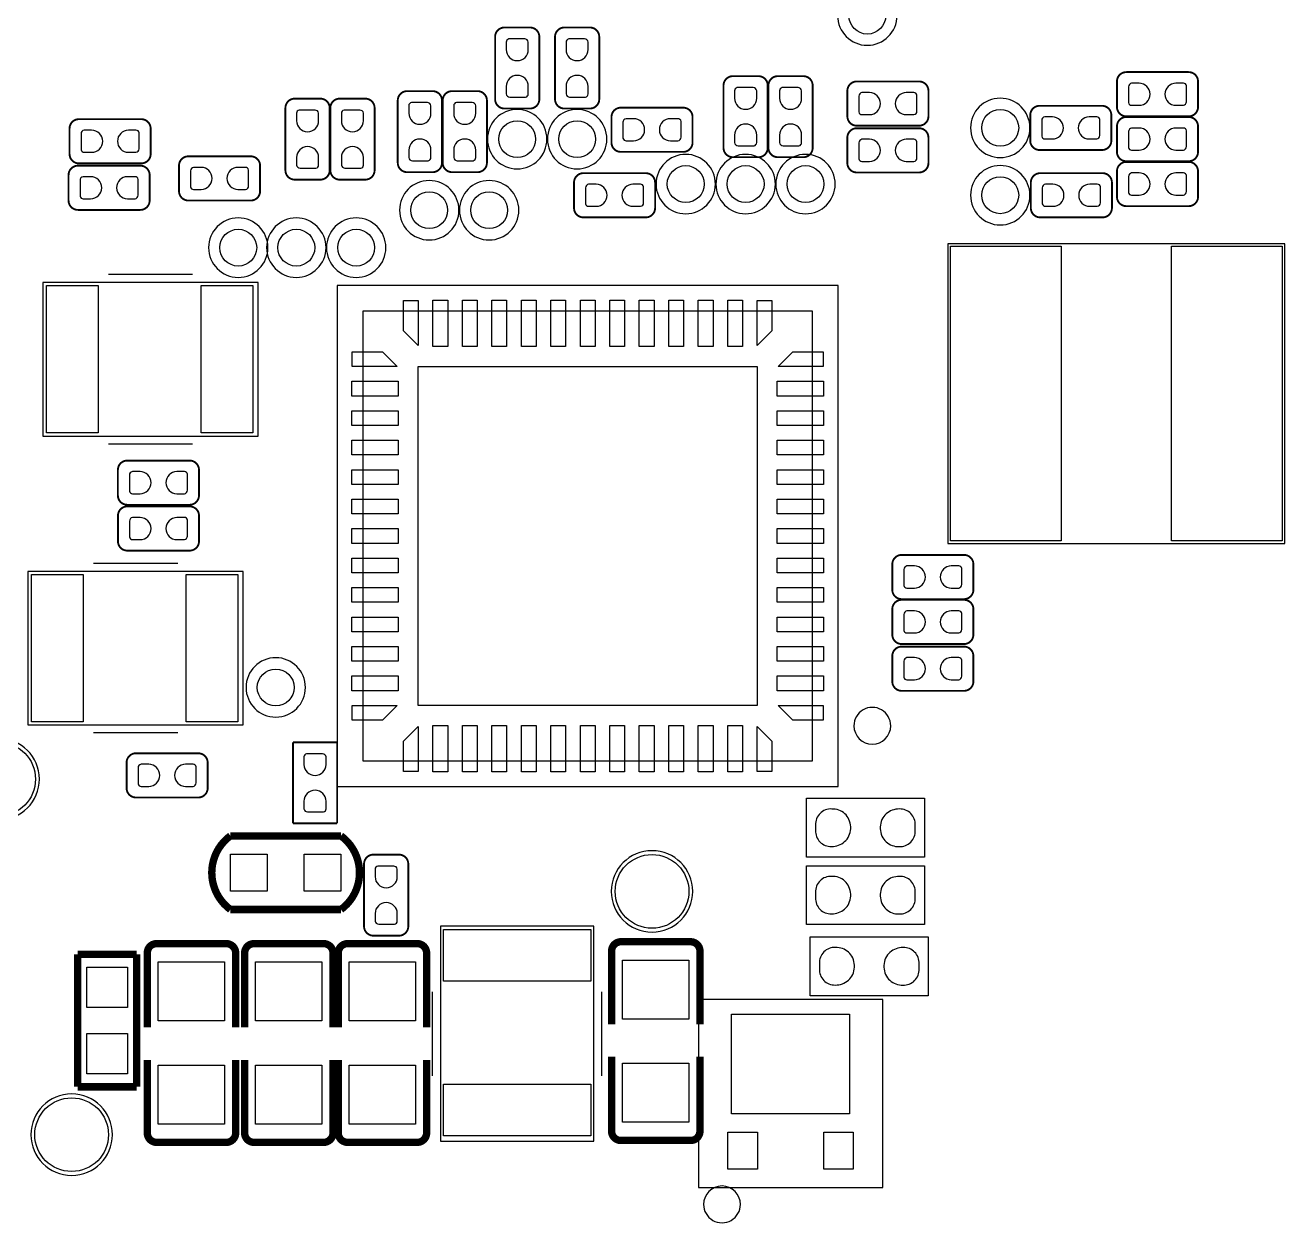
# Model space of a CAD drawing. Extents: x -19 to 125, y -16 to 75.
# Drawn here: x 13.29 to 30.38, y 4.54 to 20.8 of the extents above; entities that cross this region are included whole.
import ezdxf

# ---------------------------------------------------------------- set-up
doc = ezdxf.new("R2010")
doc.units = 0
for name, color, linetype in [('PG_ASSEMBLY_TOP', 111, 'CONTINUOUS'), ('PG_SILKSCREEN_TOP', 141, 'CONTINUOUS'), ('PIN_TOP', 80, 'CONTINUOUS')]:
    doc.layers.add(name, color=color, linetype=linetype)

msp = doc.modelspace()

# ---------------------------------------------------------------- linework, layer by layer
at = {"layer": 'PG_ASSEMBLY_TOP'}
for points in [[(25.117323, 20.9296, 1), (24.311077, 20.9296, 1), (25.117323, 20.9296)], [(20.367523, 19.2532, 1), (19.561277, 19.2532, 1), (20.367523, 19.2532)], [(21.180323, 19.2532, 1), (20.374077, 19.2532, 1), (21.180323, 19.2532)], [(26.920723, 19.4056, 1), (26.114477, 19.4056, 1), (26.920723, 19.4056)], [(22.653523, 18.6436, 1), (21.847277, 18.6436, 1), (22.653523, 18.6436)], [(23.466323, 18.6436, 1), (22.660077, 18.6436, 1), (23.466323, 18.6436)], [(24.279123, 18.6436, 1), (23.472877, 18.6436, 1), (24.279123, 18.6436)], [(26.920723, 18.4912, 1), (26.114477, 18.4912, 1), (26.920723, 18.4912)], [(19.173723, 18.288, 1), (18.367477, 18.288, 1), (19.173723, 18.288)], [(19.986523, 18.288, 1), (19.180277, 18.288, 1), (19.986523, 18.288)], [(16.582923, 17.78, 1), (15.776677, 17.78, 1), (16.582923, 17.78)], [(17.370323, 17.78, 1), (16.564077, 17.78, 1), (17.370323, 17.78)], [(18.183123, 17.78, 1), (17.376877, 17.78, 1), (18.183123, 17.78)], [(17.090923, 11.811, 1), (16.284677, 11.811, 1), (17.090923, 11.811)], [(13.480872, 10.5664, 1), (12.376328, 10.5664, 1), (13.480872, 10.5664)], [(22.345472, 9.0424, 1), (21.240928, 9.0424, 1), (22.345472, 9.0424)], [(14.471472, 5.7404, 1), (13.366928, 5.7404, 1), (14.471472, 5.7404)]]:
    msp.add_lwpolyline(points, format="xyb", dxfattribs=at)
for points, const_width in [([(19.664299, 20.641462, -0.414135), (19.791299, 20.768462)], 0.0254), ([(20.137501, 20.768462, -0.414214), (20.264501, 20.641462)], 0.0254), ([(20.477099, 20.641462, -0.414135), (20.604099, 20.768462)], 0.0254), ([(20.950301, 20.768462, -0.414214), (21.077301, 20.641462)], 0.0254), ([(28.101011, 20.036003, -0.414214), (28.228011, 20.163003)], 0.0254), ([(29.07411, 20.163003, -0.414253), (29.20111, 20.036003)], 0.0254), ([(22.763099, 19.981062, -0.414135), (22.890099, 20.108062)], 0.0254), ([(23.236301, 20.108062, -0.414214), (23.363301, 19.981062)], 0.0254), ([(23.372699, 19.981062, -0.414135), (23.499699, 20.108062)], 0.0254), ([(23.845901, 20.108062, -0.414214), (23.972901, 19.981062)], 0.0254), ([(24.443563, 19.908901, -0.414175), (24.570563, 20.035901)], 0.0254), ([(25.416662, 20.035901, -0.414135), (25.543662, 19.908901)], 0.0254), ([(18.343499, 19.777862, -0.414135), (18.470499, 19.904862)], 0.0254), ([(18.816701, 19.904862, -0.414214), (18.943701, 19.777862)], 0.0254), ([(18.953099, 19.777862, -0.414135), (19.080099, 19.904862)], 0.0254), ([(19.426301, 19.904862, -0.414214), (19.553301, 19.777862)], 0.0254), ([(16.819499, 19.676262, -0.414135), (16.946499, 19.803262)], 0.0254), ([(17.292701, 19.803262, -0.414214), (17.419701, 19.676262)], 0.0254), ([(17.429099, 19.676262, -0.414135), (17.556099, 19.803262)], 0.0254), ([(17.902301, 19.803262, -0.414214), (18.029301, 19.676262)], 0.0254), ([(19.791299, 19.668363, -0.414175), (19.664299, 19.795363)], 0.0254), ([(20.264501, 19.795363, -0.414253), (20.137501, 19.668363)], 0.0254), ([(20.604099, 19.668363, -0.414175), (20.477099, 19.795363)], 0.0254), ([(21.077301, 19.795363, -0.414253), (20.950301, 19.668363)], 0.0254), ([(21.243138, 19.553301, -0.414214), (21.370138, 19.680301)], 0.0254), ([(22.216237, 19.680301, -0.414253), (22.343237, 19.553301)], 0.0254), ([(26.924787, 19.578599, -0.414175), (27.051787, 19.705599)], 0.0254), ([(27.897887, 19.705599, -0.414135), (28.024887, 19.578599)], 0.0254), ([(28.228011, 19.562801, -0.414135), (28.101011, 19.689801)], 0.0254), ([(29.20111, 19.689801, -0.414175), (29.07411, 19.562801)], 0.0254), ([(13.890701, 19.397091, -0.414175), (14.017701, 19.524091)], 0.0254), ([(14.863801, 19.524091, -0.414135), (14.990801, 19.397091)], 0.0254), ([(24.570563, 19.435699, -0.414253), (24.443563, 19.562699)], 0.0254), ([(25.543662, 19.562699, -0.414214), (25.416662, 19.435699)], 0.0254), ([(28.101011, 19.426403, -0.414214), (28.228011, 19.553403)], 0.0254), ([(29.07411, 19.553403, -0.414253), (29.20111, 19.426403)], 0.0254), ([(24.443538, 19.273901, -0.414175), (24.570538, 19.400901)], 0.0254), ([(25.416637, 19.400901, -0.414135), (25.543637, 19.273901)], 0.0254), ([(21.370138, 19.080099, -0.414135), (21.243138, 19.207099)], 0.0254), ([(22.343237, 19.207099, -0.414175), (22.216237, 19.080099)], 0.0254), ([(22.890099, 19.007963, -0.414175), (22.763099, 19.134963)], 0.0254), ([(23.363301, 19.134963, -0.414253), (23.236301, 19.007963)], 0.0254), ([(23.499699, 19.007963, -0.414175), (23.372699, 19.134963)], 0.0254), ([(23.972901, 19.134963, -0.414253), (23.845901, 19.007963)], 0.0254), ([(27.051787, 19.105397, -0.414253), (26.924787, 19.232397)], 0.0254), ([(28.024887, 19.232397, -0.414214), (27.897887, 19.105397)], 0.0254), ([(14.017701, 18.923889, -0.414253), (13.890701, 19.050889)], 0.0254), ([(14.990801, 19.050889, -0.414214), (14.863801, 18.923889)], 0.0254), ([(15.375738, 18.892901, -0.414214), (15.502738, 19.019901)], 0.0254), ([(16.348837, 19.019901, -0.414253), (16.475837, 18.892901)], 0.0254), ([(28.228011, 18.953201, -0.414135), (28.101011, 19.080201)], 0.0254), ([(29.20111, 19.080201, -0.414175), (29.07411, 18.953201)], 0.0254), ([(13.87729, 18.765799, -0.414175), (14.00429, 18.892799)], 0.0254), ([(14.850389, 18.892799, -0.414135), (14.977389, 18.765799)], 0.0254), ([(16.946499, 18.703163, -0.414175), (16.819499, 18.830163)], 0.0254), ([(17.419701, 18.830163, -0.414253), (17.292701, 18.703163)], 0.0254), ([(17.556099, 18.703163, -0.414175), (17.429099, 18.830163)], 0.0254), ([(18.029301, 18.830163, -0.414253), (17.902301, 18.703163)], 0.0254), ([(18.470499, 18.804763, -0.414175), (18.343499, 18.931763)], 0.0254), ([(18.943701, 18.931763, -0.414253), (18.816701, 18.804763)], 0.0254), ([(19.080099, 18.804763, -0.414175), (18.953099, 18.931763)], 0.0254), ([(19.553301, 18.931763, -0.414253), (19.426301, 18.804763)], 0.0254), ([(20.735138, 18.664301, -0.414175), (20.862138, 18.791301)], 0.0254), ([(21.708237, 18.791301, -0.414135), (21.835237, 18.664301)], 0.0254), ([(24.570538, 18.800699, -0.414253), (24.443538, 18.927699)], 0.0254), ([(25.543637, 18.927699, -0.414214), (25.416637, 18.800699)], 0.0254), ([(26.932763, 18.664301, -0.414175), (27.059763, 18.791301)], 0.0254), ([(27.905862, 18.791301, -0.414135), (28.032862, 18.664301)], 0.0254), ([(28.101011, 18.816803, -0.414214), (28.228011, 18.943803)], 0.0254), ([(29.07411, 18.943803, -0.414253), (29.20111, 18.816803)], 0.0254), ([(15.502738, 18.419699, -0.414135), (15.375738, 18.546699)], 0.0254), ([(16.475837, 18.546699, -0.414175), (16.348837, 18.419699)], 0.0254), ([(28.228011, 18.343601, -0.414135), (28.101011, 18.470601)], 0.0254), ([(29.20111, 18.470601, -0.414175), (29.07411, 18.343601)], 0.0254), ([(14.00429, 18.292597, -0.414253), (13.87729, 18.419597)], 0.0254), ([(14.977389, 18.419597, -0.414214), (14.850389, 18.292597)], 0.0254), ([(20.862138, 18.191099, -0.414253), (20.735138, 18.318099)], 0.0254), ([(21.835237, 18.318099, -0.414214), (21.708237, 18.191099)], 0.0254), ([(27.059763, 18.191099, -0.414253), (26.932763, 18.318099)], 0.0254), ([(28.032862, 18.318099, -0.414214), (27.905862, 18.191099)], 0.0254), ([(14.546504, 14.763267, -0.414214), (14.673504, 14.890267)], 0.0254), ([(15.519603, 14.890267, -0.414253), (15.646603, 14.763267)], 0.0254), ([(14.673504, 14.290065, -0.414135), (14.546504, 14.417065)], 0.0254), ([(15.646603, 14.417065, -0.414175), (15.519603, 14.290065)], 0.0254), ([(14.547215, 14.141069, -0.414214), (14.674215, 14.268069)], 0.0254), ([(15.520314, 14.268069, -0.414253), (15.647314, 14.141069)], 0.0254), ([(14.674215, 13.667867, -0.414135), (14.547215, 13.794867)], 0.0254), ([(15.647314, 13.794867, -0.414175), (15.520314, 13.667867)], 0.0254), ([(25.053138, 13.482701, -0.414175), (25.180138, 13.609701)], 0.0254), ([(26.026237, 13.609701, -0.414135), (26.153237, 13.482701)], 0.0254), ([(25.180138, 13.009499, -0.414253), (25.053138, 13.136499)], 0.0254), ([(25.053138, 12.873101, -0.414175), (25.180138, 13.000101)], 0.0254), ([(26.153237, 13.136499, -0.414214), (26.026237, 13.009499)], 0.0254), ([(26.026237, 13.000101, -0.414135), (26.153237, 12.873101)], 0.0254), ([(25.180138, 12.399899, -0.414253), (25.053138, 12.526899)], 0.0254), ([(26.153237, 12.526899, -0.414214), (26.026237, 12.399899)], 0.0254), ([(25.053138, 12.238101, -0.414175), (25.180138, 12.365101)], 0.0254), ([(26.026237, 12.365101, -0.414135), (26.153237, 12.238101)], 0.0254), ([(25.180138, 11.764899, -0.414253), (25.053138, 11.891899)], 0.0254), ([(26.153237, 11.891899, -0.414214), (26.026237, 11.764899)], 0.0254), ([(14.664538, 10.790301, -0.414214), (14.791538, 10.917301)], 0.0254), ([(15.637637, 10.917301, -0.414253), (15.764637, 10.790301)], 0.0254), ([(14.791538, 10.317099, -0.414135), (14.664538, 10.444099)], 0.0254), ([(15.764637, 10.444099, -0.414175), (15.637637, 10.317099)], 0.0254), ([(16.072815, 8.796503, -0.504948), (16.072815, 9.796297)], 0.100101), ([(17.57299, 8.796503, 0.503893), (17.57299, 9.796297)], 0.100101), ([(17.886299, 9.414637, -0.414253), (18.013299, 9.541637)], 0.0254), ([(18.359501, 9.541637, -0.414175), (18.486501, 9.414637)], 0.0254), ([(18.013299, 8.441538, -0.414214), (17.886299, 8.568538)], 0.0254), ([(18.486501, 8.568538, -0.414135), (18.359501, 8.441538)], 0.0254), ([(14.945411, 8.206689, -0.4144), (15.072411, 8.333689)], 0.1), ([(16.017189, 8.333689, -0.414402), (16.144189, 8.206689)], 0.1), ([(16.266211, 8.206689, -0.414424), (16.393211, 8.333689)], 0.1), ([(17.337989, 8.333689, -0.414426), (17.464989, 8.206689)], 0.1), ([(17.536211, 8.206689, -0.41441), (17.663211, 8.333689)], 0.1), ([(18.607989, 8.333689, -0.414411), (18.734989, 8.206689)], 0.1), ([(21.244585, 8.232089, -0.414401), (21.371585, 8.359089)], 0.1), ([(22.316389, 8.359089, -0.414387), (22.443389, 8.232089)], 0.1), ([(15.072411, 5.636285, -0.414422), (14.945411, 5.763285)], 0.1), ([(16.144189, 5.763285, -0.414423), (16.017189, 5.636285)], 0.1), ([(16.393211, 5.636285, -0.414398), (16.266211, 5.763285)], 0.1), ([(17.464989, 5.763285, -0.414399), (17.337989, 5.636285)], 0.1), ([(17.663211, 5.636285, -0.414413), (17.536211, 5.763285)], 0.1), ([(18.734989, 5.763285, -0.414414), (18.607989, 5.636285)], 0.1), ([(21.371585, 5.661685, -0.414397), (21.244585, 5.788685)], 0.1), ([(22.443389, 5.788685, -0.414384), (22.316389, 5.661685)], 0.1)]:
    msp.add_lwpolyline(points, format="xyb", dxfattribs=dict(at, const_width=const_width))
for points, const_width in [([(19.791299, 20.768462), (20.137501, 20.768462)], 0.0254), ([(20.604099, 20.768462), (20.950301, 20.768462)], 0.0254), ([(19.664299, 19.795363), (19.664299, 20.641462)], 0.0254), ([(20.264501, 20.641462), (20.264501, 19.795363)], 0.0254), ([(20.477099, 19.795363), (20.477099, 20.641462)], 0.0254), ([(21.077301, 20.641462), (21.077301, 19.795363)], 0.0254), ([(28.228011, 20.163003), (29.07411, 20.163003)], 0.0254), ([(22.890099, 20.108062), (23.236301, 20.108062)], 0.0254), ([(23.499699, 20.108062), (23.845901, 20.108062)], 0.0254), ([(24.570563, 20.035901), (25.416662, 20.035901)], 0.0254), ([(28.101011, 19.689801), (28.101011, 20.036003)], 0.0254), ([(29.20111, 20.036003), (29.20111, 19.689801)], 0.0254), ([(18.470499, 19.904862), (18.816701, 19.904862)], 0.0254), ([(19.080099, 19.904862), (19.426301, 19.904862)], 0.0254), ([(22.763099, 19.134963), (22.763099, 19.981062)], 0.0254), ([(23.363301, 19.981062), (23.363301, 19.134963)], 0.0254), ([(23.372699, 19.134963), (23.372699, 19.981062)], 0.0254), ([(23.972901, 19.981062), (23.972901, 19.134963)], 0.0254), ([(24.443563, 19.562699), (24.443563, 19.908901)], 0.0254), ([(25.543662, 19.908901), (25.543662, 19.562699)], 0.0254), ([(16.819499, 18.830163), (16.819499, 19.676262)], 0.0254), ([(16.946499, 19.803262), (17.292701, 19.803262)], 0.0254), ([(17.419701, 19.676262), (17.419701, 18.830163)], 0.0254), ([(17.429099, 18.830163), (17.429099, 19.676262)], 0.0254), ([(17.556099, 19.803262), (17.902301, 19.803262)], 0.0254), ([(18.029301, 19.676262), (18.029301, 18.830163)], 0.0254), ([(18.343499, 18.931763), (18.343499, 19.777862)], 0.0254), ([(18.943701, 19.777862), (18.943701, 18.931763)], 0.0254), ([(18.953099, 18.931763), (18.953099, 19.777862)], 0.0254), ([(19.553301, 19.777862), (19.553301, 18.931763)], 0.0254), ([(20.137501, 19.668363), (19.791299, 19.668363)], 0.0254), ([(20.950301, 19.668363), (20.604099, 19.668363)], 0.0254), ([(21.370138, 19.680301), (22.216237, 19.680301)], 0.0254), ([(27.051787, 19.705599), (27.897887, 19.705599)], 0.0254), ([(14.017701, 19.524091), (14.863801, 19.524091)], 0.0254), ([(21.243138, 19.207099), (21.243138, 19.553301)], 0.0254), ([(22.343237, 19.553301), (22.343237, 19.207099)], 0.0254), ([(26.924787, 19.232397), (26.924787, 19.578599)], 0.0254), ([(28.024887, 19.578599), (28.024887, 19.232397)], 0.0254), ([(29.07411, 19.562801), (28.228011, 19.562801)], 0.0254), ([(28.228011, 19.553403), (29.07411, 19.553403)], 0.0254), ([(13.890701, 19.050889), (13.890701, 19.397091)], 0.0254), ([(14.990801, 19.397091), (14.990801, 19.050889)], 0.0254), ([(24.570538, 19.400901), (25.416637, 19.400901)], 0.0254), ([(25.416662, 19.435699), (24.570563, 19.435699)], 0.0254), ([(28.101011, 19.080201), (28.101011, 19.426403)], 0.0254), ([(29.20111, 19.426403), (29.20111, 19.080201)], 0.0254), ([(24.443538, 18.927699), (24.443538, 19.273901)], 0.0254), ([(25.543637, 19.273901), (25.543637, 18.927699)], 0.0254), ([(15.502738, 19.019901), (16.348837, 19.019901)], 0.0254), ([(22.216237, 19.080099), (21.370138, 19.080099)], 0.0254), ([(23.236301, 19.007963), (22.890099, 19.007963)], 0.0254), ([(23.845901, 19.007963), (23.499699, 19.007963)], 0.0254), ([(27.897887, 19.105397), (27.051787, 19.105397)], 0.0254), ([(14.00429, 18.892799), (14.850389, 18.892799)], 0.0254), ([(14.863801, 18.923889), (14.017701, 18.923889)], 0.0254), ([(15.375738, 18.546699), (15.375738, 18.892901)], 0.0254), ([(16.475837, 18.892901), (16.475837, 18.546699)], 0.0254), ([(18.816701, 18.804763), (18.470499, 18.804763)], 0.0254), ([(19.426301, 18.804763), (19.080099, 18.804763)], 0.0254), ([(20.862138, 18.791301), (21.708237, 18.791301)], 0.0254), ([(25.416637, 18.800699), (24.570538, 18.800699)], 0.0254), ([(27.059763, 18.791301), (27.905862, 18.791301)], 0.0254), ([(28.101011, 18.470601), (28.101011, 18.816803)], 0.0254), ([(29.07411, 18.953201), (28.228011, 18.953201)], 0.0254), ([(28.228011, 18.943803), (29.07411, 18.943803)], 0.0254), ([(29.20111, 18.816803), (29.20111, 18.470601)], 0.0254), ([(13.87729, 18.419597), (13.87729, 18.765799)], 0.0254), ([(14.977389, 18.765799), (14.977389, 18.419597)], 0.0254), ([(17.292701, 18.703163), (16.946499, 18.703163)], 0.0254), ([(17.902301, 18.703163), (17.556099, 18.703163)], 0.0254), ([(20.735138, 18.318099), (20.735138, 18.664301)], 0.0254), ([(21.835237, 18.664301), (21.835237, 18.318099)], 0.0254), ([(26.932763, 18.318099), (26.932763, 18.664301)], 0.0254), ([(28.032862, 18.664301), (28.032862, 18.318099)], 0.0254), ([(14.850389, 18.292597), (14.00429, 18.292597)], 0.0254), ([(16.348837, 18.419699), (15.502738, 18.419699)], 0.0254), ([(29.07411, 18.343601), (28.228011, 18.343601)], 0.0254), ([(21.708237, 18.191099), (20.862138, 18.191099)], 0.0254), ([(27.905862, 18.191099), (27.059763, 18.191099)], 0.0254), ([(14.673504, 14.890267), (15.519603, 14.890267)], 0.0254), ([(14.546504, 14.417065), (14.546504, 14.763267)], 0.0254), ([(15.646603, 14.763267), (15.646603, 14.417065)], 0.0254), ([(15.519603, 14.290065), (14.673504, 14.290065)], 0.0254), ([(14.674215, 14.268069), (15.520314, 14.268069)], 0.0254), ([(14.547215, 13.794867), (14.547215, 14.141069)], 0.0254), ([(15.647314, 14.141069), (15.647314, 13.794867)], 0.0254), ([(15.520314, 13.667867), (14.674215, 13.667867)], 0.0254), ([(25.180138, 13.609701), (26.026237, 13.609701)], 0.0254), ([(25.053138, 13.136499), (25.053138, 13.482701)], 0.0254), ([(26.153237, 13.482701), (26.153237, 13.136499)], 0.0254), ([(26.026237, 13.009499), (25.180138, 13.009499)], 0.0254), ([(25.180138, 13.000101), (26.026237, 13.000101)], 0.0254), ([(25.053138, 12.526899), (25.053138, 12.873101)], 0.0254), ([(26.153237, 12.873101), (26.153237, 12.526899)], 0.0254), ([(26.026237, 12.399899), (25.180138, 12.399899)], 0.0254), ([(25.180138, 12.365101), (26.026237, 12.365101)], 0.0254), ([(25.053138, 11.891899), (25.053138, 12.238101)], 0.0254), ([(26.153237, 12.238101), (26.153237, 11.891899)], 0.0254), ([(26.026237, 11.764899), (25.180138, 11.764899)], 0.0254), ([(16.921201, 9.96569), (16.921201, 11.06551)], 0.0254), ([(16.921201, 11.06551), (17.521199, 11.06551)], 0.0254), ([(17.521199, 11.06551), (17.521199, 9.96569)], 0.0254), ([(14.664538, 10.444099), (14.664538, 10.790301)], 0.0254), ([(14.791538, 10.917301), (15.637637, 10.917301)], 0.0254), ([(15.764637, 10.790301), (15.764637, 10.444099)], 0.0254), ([(15.637637, 10.317099), (14.791538, 10.317099)], 0.0254), ([(17.521199, 9.96569), (16.921201, 9.96569)], 0.0254), ([(17.57299, 9.796297), (16.072815, 9.796297)], 0.100101), ([(17.886299, 8.568538), (17.886299, 9.414637)], 0.0254), ([(18.013299, 9.541637), (18.359501, 9.541637)], 0.0254), ([(18.486501, 9.414637), (18.486501, 8.568538)], 0.0254), ([(16.072815, 8.796503), (17.57299, 8.796503)], 0.100101), ([(15.072411, 8.333689), (16.017189, 8.333689)], 0.1), ([(16.393211, 8.333689), (17.337989, 8.333689)], 0.1), ([(17.663211, 8.333689), (18.607989, 8.333689)], 0.1), ([(18.359501, 8.441538), (18.013299, 8.441538)], 0.0254), ([(21.371585, 8.359089), (22.316389, 8.359089)], 0.1), ([(14.801799, 8.189697), (14.001801, 8.189697)], 0.1), ([(14.001801, 6.389903), (14.001801, 8.189697)], 0.1), ([(14.801799, 8.189697), (14.801799, 6.389903)], 0.1), ([(14.945411, 8.206689), (14.945411, 7.197268)], 0.1), ([(16.144189, 8.206689), (16.144189, 7.197268)], 0.1), ([(16.266211, 8.206689), (16.266211, 7.197293)], 0.1), ([(17.464989, 8.206689), (17.464989, 7.197293)], 0.1), ([(17.536211, 8.206689), (17.536211, 7.197293)], 0.1), ([(18.734989, 8.206689), (18.734989, 7.197293)], 0.1), ([(21.244585, 8.232089), (21.244585, 7.239483)], 0.1), ([(22.443389, 8.232089), (22.443389, 7.239483)], 0.1), ([(21.244585, 5.788685), (21.244585, 6.798081)], 0.1), ([(22.443389, 5.788685), (22.443389, 6.798081)], 0.1), ([(14.945411, 5.763285), (14.945411, 6.755892)], 0.1), ([(16.144189, 5.763285), (16.144189, 6.755892)], 0.1), ([(16.266211, 5.763285), (16.266211, 6.755892)], 0.1), ([(17.464989, 5.763285), (17.464989, 6.755892)], 0.1), ([(17.536211, 5.763285), (17.536211, 6.755892)], 0.1), ([(18.734989, 5.763285), (18.734989, 6.755892)], 0.1), ([(14.801799, 6.389903), (14.001801, 6.389903)], 0.1), ([(16.017189, 5.636285), (15.072411, 5.636285)], 0.1), ([(17.337989, 5.636285), (16.393211, 5.636285)], 0.1), ([(18.607989, 5.636285), (17.663211, 5.636285)], 0.1), ([(22.316389, 5.661685), (21.371585, 5.661685)], 0.1)]:
    msp.add_lwpolyline(points, dxfattribs=dict(at, const_width=const_width))
for points in [[(25.8064, 13.7668), (30.3784, 13.7668), (30.3784, 17.8308), (25.8064, 17.8308)], [(16.4497, 17.306163), (13.5287, 17.306163), (13.5287, 15.223363), (16.4497, 15.223363)], [(16.2465, 13.385571), (13.3255, 13.385571), (13.3255, 11.302771), (16.2465, 11.302771)], [(21.0058, 5.6515), (21.0058, 8.5725), (18.923, 8.5725), (18.923, 5.6515)], [(24.922709, 5.024247), (24.922709, 7.574153), (22.422891, 7.574153), (22.422891, 5.024247)]]:
    msp.add_lwpolyline(points, close=True, dxfattribs=at)
for points in [[(24.320906, 17.266387), (17.520895, 17.266387), (17.520895, 10.466375), (24.320906, 10.466375), (24.320906, 17.266387)], [(23.8887, 9.506001), (23.8887, 10.305999)], [(23.8887, 10.305999), (25.4889, 10.305999)], [(25.4889, 10.305999), (25.4889, 9.506001)], [(25.4889, 9.506001), (23.8887, 9.506001)], [(23.8887, 8.591575), (23.8887, 9.391574)], [(23.8887, 9.391574), (25.4889, 9.391574)], [(25.4889, 9.391574), (25.4889, 8.591575)], [(25.4889, 8.591575), (23.8887, 8.591575)], [(23.9395, 7.626401), (23.9395, 8.426399)], [(23.9395, 8.426399), (25.5397, 8.426399)], [(25.5397, 8.426399), (25.5397, 7.626401)], [(25.5397, 7.626401), (23.9395, 7.626401)]]:
    msp.add_lwpolyline(points, dxfattribs=at)
at = {"layer": 'PG_SILKSCREEN_TOP'}
for points in [[(15.561005, 17.414773), (14.42019, 17.414773)], [(23.970894, 16.916375), (17.870907, 16.916375), (17.870907, 10.816387), (23.970894, 10.816387), (23.970894, 16.916375)], [(15.561005, 15.114753), (14.42019, 15.114753)], [(15.357805, 13.494182), (14.21699, 13.494182)], [(15.357805, 11.194161), (14.21699, 11.194161)], [(18.81439, 6.540195), (18.81439, 7.681011)], [(21.11441, 6.540195), (21.11441, 7.681011)]]:
    msp.add_lwpolyline(points, dxfattribs=at)
for points in [[(25.031802, 11.290402, 1.00002), (24.532031, 11.290376, 0.99998), (25.031802, 11.290402)], [(22.992918, 4.794148, 0.999978), (22.492691, 4.794174, 1.000022), (22.992918, 4.794148)]]:
    msp.add_lwpolyline(points, format="xyb", dxfattribs=at)
at = {"layer": 'PIN_TOP'}
for points in [[(20.114387, 20.468285), (20.114387, 20.569885, 0.376179), (20.065898, 20.612379), (19.849998, 20.612379, 0.366154), (19.81421, 20.569885), (19.81421, 20.468285, 0.999013)], [(20.927187, 20.468285), (20.927187, 20.569885, 0.376179), (20.878698, 20.612379), (20.662798, 20.612379, 0.366154), (20.62701, 20.569885), (20.62701, 20.468285, 0.999013)], [(19.81421, 19.968261), (19.81421, 19.866661, 0.376179), (19.862698, 19.824167), (20.078598, 19.824167, 0.366154), (20.114387, 19.866661), (20.114387, 19.968261, 0.999013)], [(20.62701, 19.968261), (20.62701, 19.866661, 0.376179), (20.675498, 19.824167), (20.891398, 19.824167, 0.366154), (20.927187, 19.866661), (20.927187, 19.968261, 0.999013)], [(28.401188, 20.012889), (28.299588, 20.012889, 0.376179), (28.257094, 19.9644), (28.257094, 19.7485, 0.366154), (28.299588, 19.712711), (28.401188, 19.712711, 0.999013)], [(28.901212, 19.712711), (29.002812, 19.712711, 0.376179), (29.045306, 19.7612), (29.045306, 19.9771, 0.366154), (29.002812, 20.012889), (28.901212, 20.012889, 0.999013)], [(23.213187, 19.807885), (23.213187, 19.909485, 0.376179), (23.164698, 19.951979), (22.948798, 19.951979, 0.366154), (22.91301, 19.909485), (22.91301, 19.807885, 0.999013)], [(23.822787, 19.807885), (23.822787, 19.909485, 0.376179), (23.774298, 19.951979), (23.558398, 19.951979, 0.366154), (23.52261, 19.909485), (23.52261, 19.807885, 0.999013)], [(24.743461, 19.88599), (24.641861, 19.88599, 0.376179), (24.599367, 19.837502), (24.599367, 19.621602, 0.366154), (24.641861, 19.585813), (24.743461, 19.585813, 0.999013)], [(25.243485, 19.585813), (25.345085, 19.585813, 0.376179), (25.387579, 19.634302), (25.387579, 19.850202, 0.366154), (25.345085, 19.88599), (25.243485, 19.88599, 0.999013)], [(18.793587, 19.604685), (18.793587, 19.706285, 0.376179), (18.745098, 19.748779), (18.529198, 19.748779, 0.366154), (18.49341, 19.706285), (18.49341, 19.604685, 0.999013)], [(19.403187, 19.604685), (19.403187, 19.706285, 0.376179), (19.354698, 19.748779), (19.138798, 19.748779, 0.366154), (19.10301, 19.706285), (19.10301, 19.604685, 0.999013)], [(17.269587, 19.503085), (17.269587, 19.604685, 0.376179), (17.221098, 19.647179), (17.005198, 19.647179, 0.366154), (16.96941, 19.604685), (16.96941, 19.503085, 0.999013)], [(17.879187, 19.503085), (17.879187, 19.604685, 0.376179), (17.830698, 19.647179), (17.614798, 19.647179, 0.366154), (17.57901, 19.604685), (17.57901, 19.503085, 0.999013)], [(21.543315, 19.530187), (21.441715, 19.530187, 0.376179), (21.399221, 19.481698), (21.399221, 19.265798, 0.366154), (21.441715, 19.23001), (21.543315, 19.23001, 0.999013)], [(22.043339, 19.23001), (22.144939, 19.23001, 0.376179), (22.187433, 19.278498), (22.187433, 19.494398, 0.366154), (22.144939, 19.530187), (22.043339, 19.530187, 0.999013)], [(27.224685, 19.555689), (27.123085, 19.555689, 0.376179), (27.080591, 19.5072), (27.080591, 19.2913, 0.366154), (27.123085, 19.255511), (27.224685, 19.255511, 0.999013)], [(27.72471, 19.255511), (27.82631, 19.255511, 0.376179), (27.868804, 19.304), (27.868804, 19.5199, 0.366154), (27.82631, 19.555689), (27.72471, 19.555689, 0.999013)], [(14.190599, 19.37418), (14.088999, 19.37418, 0.376179), (14.046505, 19.325692), (14.046505, 19.109792, 0.366154), (14.088999, 19.074003), (14.190599, 19.074003, 0.999013)], [(14.690623, 19.074003), (14.792223, 19.074003, 0.376179), (14.834718, 19.122492), (14.834718, 19.338392, 0.366154), (14.792223, 19.37418), (14.690623, 19.37418, 0.999013)], [(22.91301, 19.307861), (22.91301, 19.206261, 0.376179), (22.961498, 19.163767), (23.177398, 19.163767, 0.366154), (23.213187, 19.206261), (23.213187, 19.307861, 0.999013)], [(23.52261, 19.307861), (23.52261, 19.206261, 0.376179), (23.571098, 19.163767), (23.786998, 19.163767, 0.366154), (23.822787, 19.206261), (23.822787, 19.307861, 0.999013)], [(28.401188, 19.403289), (28.299588, 19.403289, 0.376179), (28.257094, 19.3548), (28.257094, 19.1389, 0.366154), (28.299588, 19.103111), (28.401188, 19.103111, 0.999013)], [(28.901212, 19.103111), (29.002812, 19.103111, 0.376179), (29.045306, 19.1516), (29.045306, 19.3675, 0.366154), (29.002812, 19.403289), (28.901212, 19.403289, 0.999013)], [(16.96941, 19.003061), (16.96941, 18.901461, 0.376179), (17.017898, 18.858967), (17.233798, 18.858967, 0.366154), (17.269587, 18.901461), (17.269587, 19.003061, 0.999013)], [(17.57901, 19.003061), (17.57901, 18.901461, 0.376179), (17.627498, 18.858967), (17.843398, 18.858967, 0.366154), (17.879187, 18.901461), (17.879187, 19.003061, 0.999013)], [(18.49341, 19.104661), (18.49341, 19.003061, 0.376179), (18.541898, 18.960567), (18.757798, 18.960567, 0.366154), (18.793587, 19.003061), (18.793587, 19.104661, 0.999013)], [(19.10301, 19.104661), (19.10301, 19.003061, 0.376179), (19.151498, 18.960567), (19.367398, 18.960567, 0.366154), (19.403187, 19.003061), (19.403187, 19.104661, 0.999013)], [(24.743435, 19.25099), (24.641835, 19.25099, 0.376179), (24.599341, 19.202502), (24.599341, 18.986602, 0.366154), (24.641835, 18.950813), (24.743435, 18.950813, 0.999013)], [(25.24346, 18.950813), (25.34506, 18.950813, 0.376179), (25.387554, 18.999302), (25.387554, 19.215202, 0.366154), (25.34506, 19.25099), (25.24346, 19.25099, 0.999013)], [(15.675915, 18.869787), (15.574315, 18.869787, 0.376179), (15.531821, 18.821298), (15.531821, 18.605398, 0.366154), (15.574315, 18.56961), (15.675915, 18.56961, 0.999013)], [(16.175939, 18.56961), (16.277539, 18.56961, 0.376179), (16.320033, 18.618098), (16.320033, 18.833998, 0.366154), (16.277539, 18.869787), (16.175939, 18.869787, 0.999013)], [(14.177188, 18.742889), (14.075588, 18.742889, 0.376179), (14.033094, 18.6944), (14.033094, 18.4785, 0.366154), (14.075588, 18.442711), (14.177188, 18.442711, 0.999013)], [(14.677212, 18.442711), (14.778812, 18.442711, 0.376179), (14.821306, 18.4912), (14.821306, 18.7071, 0.366154), (14.778812, 18.742889), (14.677212, 18.742889, 0.999013)], [(21.035035, 18.64139), (20.933435, 18.64139, 0.376179), (20.890941, 18.592902), (20.890941, 18.377002, 0.366154), (20.933435, 18.341213), (21.035035, 18.341213, 0.999013)], [(21.53506, 18.341213), (21.63666, 18.341213, 0.376179), (21.679154, 18.389702), (21.679154, 18.605602, 0.366154), (21.63666, 18.64139), (21.53506, 18.64139, 0.999013)], [(27.232661, 18.64139), (27.131061, 18.64139, 0.376179), (27.088567, 18.592902), (27.088567, 18.377002, 0.366154), (27.131061, 18.341213), (27.232661, 18.341213, 0.999013)], [(27.732685, 18.341213), (27.834285, 18.341213, 0.376179), (27.876779, 18.389702), (27.876779, 18.605602, 0.366154), (27.834285, 18.64139), (27.732685, 18.64139, 0.999013)], [(28.401188, 18.793689), (28.299588, 18.793689, 0.376179), (28.257094, 18.7452), (28.257094, 18.5293, 0.366154), (28.299588, 18.493511), (28.401188, 18.493511, 0.999013)], [(28.901212, 18.493511), (29.002812, 18.493511, 0.376179), (29.045306, 18.542), (29.045306, 18.7579, 0.366154), (29.002812, 18.793689), (28.901212, 18.793689, 0.999013)], [(14.846681, 14.740153), (14.745081, 14.740153, 0.376179), (14.702587, 14.691665), (14.702587, 14.475765, 0.366154), (14.745081, 14.439976), (14.846681, 14.439976, 0.999013)], [(15.346705, 14.439976), (15.448305, 14.439976, 0.376179), (15.4908, 14.488465), (15.4908, 14.704365, 0.366154), (15.448305, 14.740153), (15.346705, 14.740153, 0.999013)], [(14.847392, 14.117955), (14.745792, 14.117955, 0.376179), (14.703298, 14.069466), (14.703298, 13.853566, 0.366154), (14.745792, 13.817778), (14.847392, 13.817778, 0.999013)], [(15.347417, 13.817778), (15.449017, 13.817778, 0.376179), (15.491511, 13.866266), (15.491511, 14.082166, 0.366154), (15.449017, 14.117955), (15.347417, 14.117955, 0.999013)], [(25.353035, 13.45979), (25.251435, 13.45979, 0.376179), (25.208941, 13.411302), (25.208941, 13.195402, 0.366154), (25.251435, 13.159613), (25.353035, 13.159613, 0.999013)], [(25.85306, 13.159613), (25.95466, 13.159613, 0.376179), (25.997154, 13.208102), (25.997154, 13.424002, 0.366154), (25.95466, 13.45979), (25.85306, 13.45979, 0.999013)], [(25.353035, 12.85019), (25.251435, 12.85019, 0.376179), (25.208941, 12.801702), (25.208941, 12.585802, 0.366154), (25.251435, 12.550013), (25.353035, 12.550013, 0.999013)], [(25.85306, 12.550013), (25.95466, 12.550013, 0.376179), (25.997154, 12.598502), (25.997154, 12.814402, 0.366154), (25.95466, 12.85019), (25.85306, 12.85019, 0.999013)], [(25.353035, 12.21519), (25.251435, 12.21519, 0.376179), (25.208941, 12.166702), (25.208941, 11.950802, 0.366154), (25.251435, 11.915013), (25.353035, 11.915013, 0.999013)], [(25.85306, 11.915013), (25.95466, 11.915013, 0.376179), (25.997154, 11.963502), (25.997154, 12.179402, 0.366154), (25.95466, 12.21519), (25.85306, 12.21519, 0.999013)], [(14.964715, 10.767187), (14.863115, 10.767187, 0.376179), (14.820621, 10.718698), (14.820621, 10.502798, 0.366154), (14.863115, 10.46701), (14.964715, 10.46701, 0.999013)], [(15.464739, 10.46701), (15.566339, 10.46701, 0.376179), (15.608833, 10.515498), (15.608833, 10.731398, 0.366154), (15.566339, 10.767187), (15.464739, 10.767187, 0.999013)], [(17.371289, 10.765612), (17.371289, 10.867212, 0.376179), (17.3228, 10.909706), (17.1069, 10.909706, 0.366154), (17.071111, 10.867212), (17.071111, 10.765612, 0.999013)], [(17.071111, 10.265588), (17.071111, 10.163988, 0.376179), (17.1196, 10.121494), (17.3355, 10.121494, 0.366154), (17.371289, 10.163988), (17.371289, 10.265588, 0.999013)], [(18.33659, 9.241739), (18.33659, 9.343339, 0.376179), (18.288102, 9.385833), (18.072202, 9.385833, 0.366154), (18.036413, 9.343339), (18.036413, 9.241739, 0.999013)], [(18.036413, 8.741715), (18.036413, 8.640115, 0.376179), (18.084902, 8.597621), (18.300802, 8.597621, 0.366154), (18.33659, 8.640115), (18.33659, 8.741715, 0.999013)]]:
    msp.add_lwpolyline(points, format="xyb", close=True, dxfattribs=at)
for points in [[(25.84229, 13.798804), (25.84229, 17.798796), (27.342287, 17.798796), (27.342287, 13.798804)], [(28.842487, 13.798804), (28.842487, 17.798796), (30.342484, 17.798796), (30.342484, 13.798804)], [(14.276984, 17.264266), (14.276984, 15.26526), (13.575995, 15.26526), (13.575995, 17.264266)], [(16.377006, 17.264266), (16.377006, 15.26526), (15.676016, 15.26526), (15.676016, 17.264266)], [(18.620994, 17.061967), (18.620994, 16.450793), (18.620486, 16.450793), (18.420791, 16.650487), (18.420791, 17.061967)], [(18.820943, 16.436315), (18.820943, 17.066209), (19.020841, 17.066209), (19.020841, 16.436315)], [(19.221044, 16.436315), (19.221044, 17.066209), (19.420942, 17.066209), (19.420942, 16.436315)], [(19.621043, 16.436315), (19.621043, 17.066209), (19.820941, 17.066209), (19.820941, 16.436315)], [(20.020839, 16.436315), (20.020839, 17.066209), (20.220737, 17.066209), (20.220737, 16.436315)], [(20.42094, 16.436315), (20.42094, 17.066209), (20.620838, 17.066209), (20.620838, 16.436315)], [(20.820939, 16.436315), (20.820939, 17.066209), (21.020837, 17.066209), (21.020837, 16.436315)], [(21.220938, 16.436315), (21.220938, 17.066209), (21.420836, 17.066209), (21.420836, 16.436315)], [(21.621039, 16.436315), (21.621039, 17.066209), (21.820937, 17.066209), (21.820937, 16.436315)], [(22.020835, 16.436315), (22.020835, 17.066209), (22.220733, 17.066209), (22.220733, 16.436315)], [(22.420834, 16.436315), (22.420834, 17.066209), (22.620732, 17.066209), (22.620732, 16.436315)], [(22.820935, 16.436315), (22.820935, 17.066209), (23.020833, 17.066209), (23.020833, 16.436315)], [(23.420984, 17.061967), (23.420984, 16.650487), (23.22129, 16.450793), (23.220782, 16.450793), (23.220782, 17.061967)], [(17.725288, 16.366465), (18.136768, 16.366465), (18.336463, 16.16677), (18.336463, 16.166262), (17.725288, 16.166262)], [(24.116487, 16.166262), (23.505312, 16.166262), (23.505312, 16.16677), (23.705007, 16.366465), (24.116487, 16.366465)], [(18.620943, 16.166313), (23.220832, 16.166313), (23.220832, 11.566423), (18.620943, 11.566423)], [(18.350928, 15.766415), (17.721034, 15.766415), (17.721034, 15.966313), (18.350928, 15.966313)], [(23.490847, 15.966313), (24.120742, 15.966313), (24.120742, 15.766415), (23.490847, 15.766415)], [(18.350928, 15.366314), (17.721034, 15.366314), (17.721034, 15.566212), (18.350928, 15.566212)], [(23.490847, 15.566212), (24.120742, 15.566212), (24.120742, 15.366314), (23.490847, 15.366314)], [(18.350928, 14.966315), (17.721034, 14.966315), (17.721034, 15.166213), (18.350928, 15.166213)], [(23.490847, 15.166213), (24.120742, 15.166213), (24.120742, 14.966315), (23.490847, 14.966315)], [(18.350928, 14.566519), (17.721034, 14.566519), (17.721034, 14.766417), (18.350928, 14.766417)], [(23.490847, 14.766417), (24.120742, 14.766417), (24.120742, 14.566519), (23.490847, 14.566519)], [(18.350928, 14.166418), (17.721034, 14.166418), (17.721034, 14.366316), (18.350928, 14.366316)], [(23.490847, 14.366316), (24.120742, 14.366316), (24.120742, 14.166418), (23.490847, 14.166418)], [(18.350928, 13.766419), (17.721034, 13.766419), (17.721034, 13.966317), (18.350928, 13.966317)], [(23.490847, 13.966317), (24.120742, 13.966317), (24.120742, 13.766419), (23.490847, 13.766419)], [(18.350928, 13.36642), (17.721034, 13.36642), (17.721034, 13.566318), (18.350928, 13.566318)], [(23.490847, 13.566318), (24.120742, 13.566318), (24.120742, 13.36642), (23.490847, 13.36642)], [(14.073784, 13.343674), (14.073784, 11.344669), (13.372795, 11.344669), (13.372795, 13.343674)], [(16.173806, 13.343674), (16.173806, 11.344669), (15.472816, 11.344669), (15.472816, 13.343674)], [(18.350928, 12.966319), (17.721034, 12.966319), (17.721034, 13.166217), (18.350928, 13.166217)], [(23.490847, 13.166217), (24.120742, 13.166217), (24.120742, 12.966319), (23.490847, 12.966319)], [(18.350928, 12.566523), (17.721034, 12.566523), (17.721034, 12.766421), (18.350928, 12.766421)], [(23.490847, 12.766421), (24.120742, 12.766421), (24.120742, 12.566523), (23.490847, 12.566523)], [(18.350928, 12.166524), (17.721034, 12.166524), (17.721034, 12.366422), (18.350928, 12.366422)], [(23.490847, 12.366422), (24.120742, 12.366422), (24.120742, 12.166524), (23.490847, 12.166524)], [(18.350928, 11.766423), (17.721034, 11.766423), (17.721034, 11.966321), (18.350928, 11.966321)], [(23.490847, 11.966321), (24.120742, 11.966321), (24.120742, 11.766423), (23.490847, 11.766423)], [(17.725288, 11.566474), (18.336463, 11.566474), (18.336463, 11.565966), (18.136768, 11.366271), (17.725288, 11.366271)], [(24.116487, 11.366271), (23.705007, 11.366271), (23.505312, 11.565966), (23.505312, 11.566474), (24.116487, 11.566474)], [(18.420791, 10.670769), (18.420791, 11.082249), (18.620486, 11.281943), (18.620994, 11.281943), (18.620994, 10.670769)], [(19.020841, 11.296409), (19.020841, 10.666514), (18.820943, 10.666514), (18.820943, 11.296409)], [(19.420942, 11.296409), (19.420942, 10.666514), (19.221044, 10.666514), (19.221044, 11.296409)], [(19.820941, 11.296409), (19.820941, 10.666514), (19.621043, 10.666514), (19.621043, 11.296409)], [(20.220737, 11.296409), (20.220737, 10.666514), (20.020839, 10.666514), (20.020839, 11.296409)], [(20.620838, 11.296409), (20.620838, 10.666514), (20.42094, 10.666514), (20.42094, 11.296409)], [(21.020837, 11.296409), (21.020837, 10.666514), (20.820939, 10.666514), (20.820939, 11.296409)], [(21.420836, 11.296409), (21.420836, 10.666514), (21.220938, 10.666514), (21.220938, 11.296409)], [(21.820937, 11.296409), (21.820937, 10.666514), (21.621039, 10.666514), (21.621039, 11.296409)], [(22.220733, 11.296409), (22.220733, 10.666514), (22.020835, 10.666514), (22.020835, 11.296409)], [(22.620732, 11.296409), (22.620732, 10.666514), (22.420834, 10.666514), (22.420834, 11.296409)], [(23.020833, 11.296409), (23.020833, 10.666514), (22.820935, 10.666514), (22.820935, 11.296409)], [(23.220782, 10.670769), (23.220782, 11.281943), (23.22129, 11.281943), (23.420984, 11.082249), (23.420984, 10.670769)], [(24.206251, 9.652305), (24.230355, 9.651009), (24.254257, 9.652305), (24.278057, 9.655302), (24.301755, 9.660611), (24.324539, 9.668307), (24.346662, 9.677705), (24.367744, 9.689109), (24.387861, 9.702292), (24.406657, 9.717507), (24.424157, 9.733991), (24.439855, 9.752305), (24.45385, 9.771888), (24.465255, 9.794697), (24.474449, 9.818599), (24.481257, 9.843287), (24.486159, 9.868408), (24.488343, 9.893808), (24.488343, 9.919208), (24.486159, 9.944608), (24.481257, 9.969805), (24.474449, 9.994392), (24.465255, 10.018293), (24.45385, 10.041103), (24.440363, 10.060889), (24.425148, 10.079507), (24.408155, 10.0965), (24.389359, 10.111689), (24.369547, 10.125202), (24.348161, 10.136607), (24.326063, 10.146005), (24.303253, 10.153091), (24.279657, 10.157993), (24.255755, 10.160508), (24.231651, 10.160787), (24.209756, 10.160991), (24.188141, 10.158705), (24.166855, 10.154412), (24.146256, 10.147808), (24.126139, 10.138893), (24.107343, 10.128199), (24.089843, 10.115499), (24.073637, 10.101097), (24.058855, 10.084791), (24.046155, 10.06729), (24.035258, 10.048494), (24.026343, 10.028707), (24.019561, 10.007905), (24.015141, 9.986493), (24.012957, 9.964903), (24.012957, 9.848291), (24.014938, 9.827006), (24.019561, 9.805899), (24.026139, 9.785401), (24.03475, 9.765792), (24.045443, 9.746996), (24.057839, 9.729495), (24.072063, 9.713493), (24.088039, 9.69899), (24.105362, 9.68629), (24.123955, 9.675393), (24.143462, 9.666199), (24.163757, 9.659391), (24.184839, 9.654794)], [(25.171349, 10.159695), (25.147245, 10.160991), (25.123343, 10.159695), (25.099543, 10.156698), (25.075845, 10.151389), (25.053061, 10.143693), (25.030938, 10.134295), (25.009856, 10.122891), (24.989739, 10.109708), (24.970943, 10.094493), (24.953443, 10.078009), (24.937745, 10.059695), (24.92375, 10.040112), (24.912345, 10.017303), (24.903151, 9.993401), (24.896343, 9.968713), (24.891441, 9.943592), (24.889257, 9.918192), (24.889257, 9.892792), (24.891441, 9.867392), (24.896343, 9.842195), (24.903151, 9.817608), (24.912345, 9.793707), (24.92375, 9.770897), (24.937237, 9.751111), (24.952452, 9.732493), (24.969445, 9.7155), (24.988241, 9.700311), (25.008053, 9.686798), (25.029439, 9.675393), (25.051537, 9.665995), (25.074347, 9.658909), (25.097943, 9.654007), (25.121845, 9.651492), (25.145949, 9.651213), (25.167844, 9.651009), (25.189459, 9.653295), (25.210745, 9.657588), (25.231344, 9.664192), (25.251461, 9.673107), (25.270257, 9.683801), (25.287757, 9.696501), (25.303963, 9.710903), (25.318745, 9.727209), (25.331445, 9.74471), (25.342342, 9.763506), (25.351257, 9.783293), (25.358039, 9.804095), (25.362459, 9.825507), (25.364643, 9.847097), (25.364643, 9.963709), (25.362662, 9.984994), (25.358039, 10.006101), (25.351461, 10.026599), (25.34285, 10.046208), (25.332157, 10.065004), (25.319761, 10.082505), (25.305537, 10.098507), (25.289561, 10.11301), (25.272238, 10.12571), (25.253645, 10.136607), (25.234138, 10.145801), (25.213843, 10.152609), (25.192761, 10.157206)], [(16.572954, 9.546349), (16.572954, 9.046451), (16.073057, 9.046451), (16.073057, 9.546349)], [(17.572749, 9.546349), (17.572749, 9.046451), (17.072851, 9.046451), (17.072851, 9.546349)], [(24.206251, 8.737879), (24.230355, 8.736584), (24.254257, 8.737879), (24.278057, 8.740877), (24.301755, 8.746185), (24.324539, 8.753881), (24.346662, 8.763279), (24.367744, 8.774684), (24.387861, 8.787867), (24.406657, 8.803081), (24.424157, 8.819566), (24.439855, 8.837879), (24.45385, 8.857463), (24.465255, 8.880272), (24.474449, 8.904173), (24.481257, 8.928862), (24.486159, 8.953983), (24.488343, 8.979383), (24.488343, 9.004783), (24.486159, 9.030183), (24.481257, 9.055379), (24.474449, 9.079967), (24.465255, 9.103868), (24.45385, 9.126677), (24.440363, 9.146464), (24.425148, 9.165082), (24.408155, 9.182075), (24.389359, 9.197264), (24.369547, 9.210777), (24.348161, 9.222181), (24.326063, 9.231579), (24.303253, 9.238666), (24.279657, 9.243568), (24.255755, 9.246083), (24.231651, 9.246362), (24.209756, 9.246565), (24.188141, 9.244279), (24.166855, 9.239987), (24.146256, 9.233383), (24.126139, 9.224467), (24.107343, 9.213774), (24.089843, 9.201074), (24.073637, 9.186672), (24.058855, 9.170365), (24.046155, 9.152865), (24.035258, 9.134069), (24.026343, 9.114282), (24.019561, 9.093479), (24.015141, 9.072067), (24.012957, 9.050477), (24.012957, 8.933866), (24.014938, 8.912581), (24.019561, 8.891473), (24.026139, 8.870975), (24.03475, 8.851367), (24.045443, 8.832571), (24.057839, 8.81507), (24.072063, 8.799068), (24.088039, 8.784565), (24.105362, 8.771865), (24.123955, 8.760968), (24.143462, 8.751773), (24.163757, 8.744966), (24.184839, 8.740369)], [(25.171349, 9.24527), (25.147245, 9.246565), (25.123343, 9.24527), (25.099543, 9.242273), (25.075845, 9.236964), (25.053061, 9.229268), (25.030938, 9.21987), (25.009856, 9.208465), (24.989739, 9.195283), (24.970943, 9.180068), (24.953443, 9.163583), (24.937745, 9.14527), (24.92375, 9.125687), (24.912345, 9.102877), (24.903151, 9.078976), (24.896343, 9.054287), (24.891441, 9.029167), (24.889257, 9.003767), (24.889257, 8.978367), (24.891441, 8.952967), (24.896343, 8.92777), (24.903151, 8.903183), (24.912345, 8.879281), (24.92375, 8.856472), (24.937237, 8.836685), (24.952452, 8.818067), (24.969445, 8.801075), (24.988241, 8.785885), (25.008053, 8.772373), (25.029439, 8.760968), (25.051537, 8.75157), (25.074347, 8.744483), (25.097943, 8.739581), (25.121845, 8.737067), (25.145949, 8.736787), (25.167844, 8.736584), (25.189459, 8.73887), (25.210745, 8.743163), (25.231344, 8.749767), (25.251461, 8.758682), (25.270257, 8.769375), (25.287757, 8.782075), (25.303963, 8.796477), (25.318745, 8.812784), (25.331445, 8.830285), (25.342342, 8.849081), (25.351257, 8.868867), (25.358039, 8.88967), (25.362459, 8.911082), (25.364643, 8.932672), (25.364643, 9.049283), (25.362662, 9.070569), (25.358039, 9.091676), (25.351461, 9.112174), (25.34285, 9.131783), (25.332157, 9.150579), (25.319761, 9.168079), (25.305537, 9.184081), (25.289561, 9.198585), (25.272238, 9.211285), (25.253645, 9.222181), (25.234138, 9.231376), (25.213843, 9.238183), (25.192761, 9.242781)], [(20.963903, 7.824216), (18.964897, 7.824216), (18.964897, 8.525205), (20.963903, 8.525205)], [(24.257051, 7.772705), (24.281155, 7.771409), (24.305057, 7.772705), (24.328857, 7.775702), (24.352555, 7.781011), (24.375339, 7.788707), (24.397462, 7.798105), (24.418544, 7.809509), (24.438661, 7.822692), (24.457457, 7.837907), (24.474957, 7.854391), (24.490655, 7.872705), (24.50465, 7.892288), (24.516055, 7.915097), (24.525249, 7.938999), (24.532057, 7.963687), (24.536959, 7.988808), (24.539143, 8.014208), (24.539143, 8.039608), (24.536959, 8.065008), (24.532057, 8.090205), (24.525249, 8.114792), (24.516055, 8.138693), (24.50465, 8.161503), (24.491163, 8.181289), (24.475948, 8.199907), (24.458955, 8.2169), (24.440159, 8.232089), (24.420347, 8.245602), (24.398961, 8.257007), (24.376863, 8.266405), (24.354053, 8.273491), (24.330457, 8.278393), (24.306555, 8.280908), (24.282451, 8.281187), (24.260556, 8.281391), (24.238941, 8.279105), (24.217655, 8.274812), (24.197056, 8.268208), (24.176939, 8.259293), (24.158143, 8.248599), (24.140643, 8.235899), (24.124437, 8.221497), (24.109655, 8.205191), (24.096955, 8.18769), (24.086058, 8.168894), (24.077143, 8.149107), (24.070361, 8.128305), (24.065941, 8.106893), (24.063757, 8.085303), (24.063757, 7.968691), (24.065738, 7.947406), (24.070361, 7.926299), (24.076939, 7.905801), (24.08555, 7.886192), (24.096243, 7.867396), (24.108639, 7.849895), (24.122863, 7.833893), (24.138839, 7.81939), (24.156162, 7.80669), (24.174755, 7.795793), (24.194262, 7.786599), (24.214557, 7.779791), (24.235639, 7.775194)], [(25.222149, 8.280095), (25.198045, 8.281391), (25.174143, 8.280095), (25.150343, 8.277098), (25.126645, 8.271789), (25.103861, 8.264093), (25.081738, 8.254695), (25.060656, 8.243291), (25.040539, 8.230108), (25.021743, 8.214893), (25.004243, 8.198409), (24.988545, 8.180095), (24.97455, 8.160512), (24.963145, 8.137703), (24.953951, 8.113801), (24.947143, 8.089113), (24.942241, 8.063992), (24.940057, 8.038592), (24.940057, 8.013192), (24.942241, 7.987792), (24.947143, 7.962595), (24.953951, 7.938008), (24.963145, 7.914107), (24.97455, 7.891297), (24.988037, 7.871511), (25.003252, 7.852893), (25.020245, 7.8359), (25.039041, 7.820711), (25.058853, 7.807198), (25.080239, 7.795793), (25.102337, 7.786395), (25.125147, 7.779309), (25.148743, 7.774407), (25.172645, 7.771892), (25.196749, 7.771613), (25.218644, 7.771409), (25.240259, 7.773695), (25.261545, 7.777988), (25.282144, 7.784592), (25.302261, 7.793507), (25.321057, 7.804201), (25.338557, 7.816901), (25.354763, 7.831303), (25.369545, 7.847609), (25.382245, 7.86511), (25.393142, 7.883906), (25.402057, 7.903693), (25.408839, 7.924495), (25.413259, 7.945907), (25.415443, 7.967497), (25.415443, 8.084109), (25.413462, 8.105394), (25.408839, 8.126501), (25.402261, 8.146999), (25.39365, 8.166608), (25.382957, 8.185404), (25.370561, 8.202905), (25.356337, 8.218907), (25.340361, 8.23341), (25.323038, 8.24611), (25.304445, 8.257007), (25.284938, 8.266201), (25.264643, 8.273009), (25.243561, 8.277606)], [(15.094801, 8.084972), (15.994799, 8.084972), (15.994799, 7.284974), (15.094801, 7.284974)], [(16.415601, 8.084998), (17.315599, 8.084998), (17.315599, 7.284999), (16.415601, 7.284999)], [(17.685601, 8.084972), (18.585599, 8.084972), (18.585599, 7.284974), (17.685601, 7.284974)], [(22.293974, 7.310399), (21.393976, 7.310399), (21.393976, 8.110398), (22.293974, 8.110398)], [(14.126845, 8.014843), (14.676755, 8.014843), (14.676755, 7.464933), (14.126845, 7.464933)], [(24.472748, 6.024042), (22.872852, 6.024042), (22.872852, 7.374052), (24.472748, 7.374052)], [(14.126845, 7.114667), (14.676755, 7.114667), (14.676755, 6.564757), (14.126845, 6.564757)], [(15.094801, 6.684975), (15.994799, 6.684975), (15.994799, 5.884977), (15.094801, 5.884977)], [(16.415601, 6.685001), (17.315599, 6.685001), (17.315599, 5.885002), (16.415601, 5.885002)], [(17.685601, 6.684975), (18.585599, 6.684975), (18.585599, 5.884977), (17.685601, 5.884977)], [(22.293974, 5.910402), (21.393976, 5.910402), (21.393976, 6.710401), (22.293974, 6.710401)], [(20.963903, 5.724195), (18.964897, 5.724195), (18.964897, 6.425184), (20.963903, 6.425184)], [(23.222788, 5.774118), (23.222788, 5.274018), (22.822789, 5.274018), (22.822789, 5.774118)], [(24.522811, 5.774118), (24.522811, 5.274018), (24.122812, 5.274018), (24.122812, 5.774118)]]:
    msp.add_lwpolyline(points, close=True, dxfattribs=at)
for centre, radius in [((24.7142, 20.9296), 0.25005), ((26.5176, 19.4056), 0.25005), ((19.9644, 19.2532), 0.25005), ((20.7772, 19.2532), 0.25005), ((22.2504, 18.6436), 0.25005), ((23.0632, 18.6436), 0.25005), ((23.876, 18.6436), 0.25005), ((26.5176, 18.4912), 0.25005), ((18.7706, 18.288), 0.25005), ((19.5834, 18.288), 0.25005), ((16.1798, 17.78), 0.25005), ((16.9672, 17.78), 0.25005), ((17.78, 17.78), 0.25005), ((16.6878, 11.811), 0.25005), ((12.9286, 10.5664), 0.499999), ((21.7932, 9.0424), 0.499999), ((13.9192, 5.7404), 0.499999)]:
    msp.add_circle(centre, radius, dxfattribs=at)

doc.saveas('drawing.dxf')
